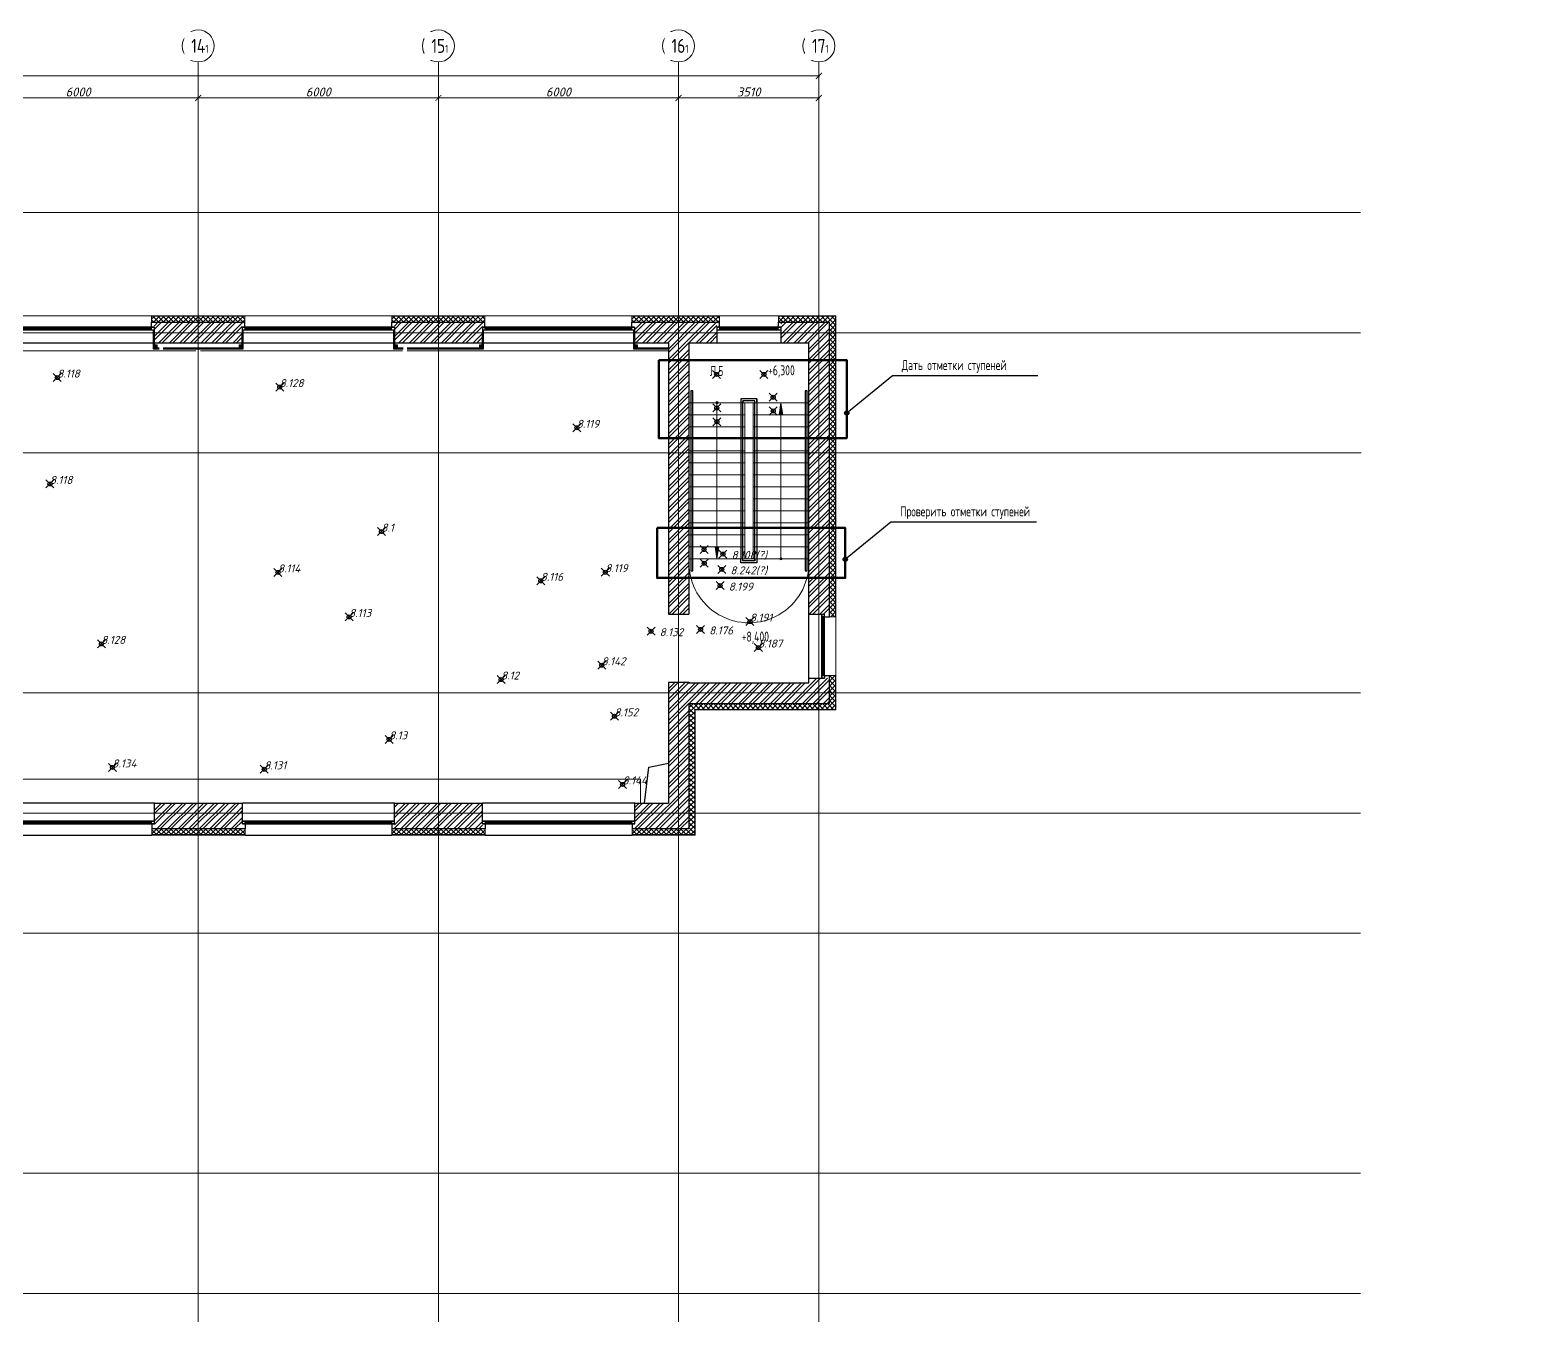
# Model space of a CAD drawing. Header units: millimetres. Extents: x -2 to 546, y 0 to 356.
# Drawn here: x 375 to 412.41, y 294.48 to 326.59 of the extents above; entities that cross this region are included whole.
import ezdxf
from ezdxf import colors
from ezdxf.entities.mleader import LeaderData, LeaderLine
from ezdxf.math import Vec2, Vec3

# ---------------------------------------------------------------- set-up
doc = ezdxf.new("R2010")
doc.units = ezdxf.units.MM
doc.header["$PDMODE"] = 35
doc.header["$PDSIZE"] = 0.1
doc.linetypes.add('ADSK_Штриховая_ш2 п1', pattern=[3, 2, -1])
doc.linetypes.add('CENTER', pattern=[2, 1.25, -0.25, 0.25, -0.25])
for name, color, linetype, lineweight in [('_0', 250, 'Continuous', 9), ('АР_Лестницы', 250, 'Continuous', 15), ('АР_Лестницы ограждение', 94, 'Continuous', 25), ('АР_Навесной фасад', 147, 'Continuous', 5), ('АР_Оси', 195, 'Continuous', 9), ('АР_Оси размеры', 164, 'Continuous', 9), ('АР_Отметки', 250, 'Continuous', 15), ('АР_Подоконники', 163, 'Continuous', 9), ('АР_Сущ Несущая стена', 216, 'Continuous', 30), ('АР_тонкая линия', 250, 'Continuous', 0), ('АР_Утеплитель', 250, 'Continuous', 9), ('АР_Штриховка кирпич', 250, 'Continuous', 9), ('Подвал', 250, 'Continuous', 30), ('ТХ_мебель_стац', 250, 'Continuous', 13)]:
    doc.layers.add(name, color=color, linetype=linetype, lineweight=lineweight)
for name, color, linetype in [('АР_новое окно', 155, 'Continuous'), ('М_шахты ОВ-АР', 10, 'Continuous'), ('Пикет', 7, 'Continuous')]:
    doc.layers.add(name, color=color, linetype=linetype)
doc.styles.add('ISOCPEUR', font='isocpeur.ttf', dxfattribs={"width": 0.7})
doc.styles.add('ГОСТ 2.304', font='isocpeur.ttf', dxfattribs={"width": 0.7})
doc.styles.add('Мой', font='isocpeui.ttf')
doc.dimstyles.new('Размер в модели', dxfattribs={"dimscale": 0.5, "dimtxt": 0.45, "dimasz": 0.3, "dimexe": 0.05, "dimexo": 0.05, "dimgap": 0.07, "dimtad": 1, "dimdec": 0, "dimlfac": 1000, "dimzin": 1, "dimdsep": 46, "dimtxsty": 'Мой', "dimblk": 'ARCHTICK', "dimcen": 0, "dimdle": 0.05, "dimclrd": 7, "dimclre": 7, "dimclrt": 7, "dimadec": 7, "dimazin": 0, "dimtfac": 1, "dimtdec": 0, "dimtmove": 0, "dimatfit": 3, "dimfxl": 1, "dimfxlon": 1, "dimtolj": 1, "dimtzin": 9, "dimlwd": 13, "dimlwe": -1, "dimarcsym": 1})
pattern_1 = [(45, (-614.17546, 355.85036), (-0.13258252, 0.13258252), []), (45, (-614.08707, 355.85036), (-0.13258252, 0.13258252), [])]

# ---------------------------------------------------------------- blocks, each defined once
blk = doc.blocks.new('*U29')
at = {"layer": 'АР_новое окно', "lineweight": 20}
for p, q in [((0, 3800), (-70, 3800)), ((0, 0), (-70, 0))]:
    blk.add_line(p, q, dxfattribs=at)
at = {"layer": 'АР_новое окно'}
for p, q in [((-70, 3800), (-70, 0)), ((-70, 0), (-70, 3800)), ((0, 3800), (0, 0)), ((0, 3730), (-70, 3730)), ((-35, 3730), (-35, 70)), ((0, 70), (-70, 70))]:
    blk.add_line(p, q, dxfattribs=at)
blk = doc.blocks.new('*U31')
at = {"layer": 'АР_новое окно', "lineweight": 20}
for p, q in [((0, 1600), (-70, 1600)), ((0, 0), (-70, 0))]:
    blk.add_line(p, q, dxfattribs=at)
at = {"layer": 'АР_новое окно'}
for p, q in [((-70, 1600), (-70, 0)), ((-70, 0), (-70, 1600)), ((0, 1530), (-70, 1530)), ((-35, 1530), (-35, 70)), ((0, 1600), (0, 0)), ((0, 70), (-70, 70))]:
    blk.add_line(p, q, dxfattribs=at)
blk = doc.blocks.new('блок новое окно')
at = {"layer": 'АР_Навесной фасад', "ltscale": 100}
for points in [[(65, -640), (65, -800)], [(3735, -640), (3735, -800)]]:
    blk.add_lwpolyline(points, dxfattribs=at)
at = {"layer": 'АР_новое окно', "ltscale": 100}
for p, q in [((3800, 0), (0, 0)), ((3735, -521), (0, -521))]:
    blk.add_line(p, q, dxfattribs=at)
blk.add_lwpolyline([(65, -800), (3735, -800)], dxfattribs=at)
at = {"layer": 'АР_Сущ Несущая стена', "ltscale": 100}
for p, q in [((0, -521), (0, 0)), ((3800, -521), (3800, 0)), ((65, -521), (0, -521)), ((65, -521), (65, -640)), ((3800, -521), (3735, -521)), ((3735, -521), (3735, -640))]:
    blk.add_line(p, q, dxfattribs=at)
at = {"layer": 'АР_новое окно', "ltscale": 100, "xscale": -1, "rotation": 90}
blk.add_blockref('*U29', (3800, -521), dxfattribs=at)
blk = doc.blocks.new('_ArchTick')
at = {"color": 0, "linetype": 'ByBlock', "const_width": 0.15}
blk.add_lwpolyline([(-0.5, -0.5), (0.5, 0.5)], dxfattribs=at)
blk = doc.blocks.new('*D271')
at = {"layer": 'АР_Оси размеры', "color": 7, "ltscale": 100, "transparency": 16777216}
for p, q in [((373.204, 325.387), (373.204, 324.862)), ((379.204, 325.387), (379.204, 324.862))]:
    blk.add_line(p, q, dxfattribs=at)
at = {"layer": 'АР_Оси размеры', "color": 7, "lineweight": 13, "ltscale": 100, "transparency": 16777216}
blk.add_line((373.179, 324.887), (379.229, 324.887), dxfattribs=at)
at = {"layer": 'АР_Оси размеры', "color": 7, "linetype": 'ByBlock', "lineweight": 13, "transparency": 16777216, "xscale": 0.15, "yscale": 0.15, "zscale": 0.15, "rotation": 180}
blk.add_blockref('_ArchTick', (373.204, 324.887), dxfattribs=at)
at = {"layer": 'АР_Оси размеры', "color": 7, "linetype": 'ByBlock', "lineweight": 13, "transparency": 16777216, "xscale": 0.15, "yscale": 0.15, "zscale": 0.15}
blk.add_blockref('_ArchTick', (379.204, 324.887), dxfattribs=at)
at = {"layer": 'АР_Оси размеры', "color": 7, "transparency": 16777216, "insert": (376.204, 325.037), "char_height": 0.225, "attachment_point": 5, "style": 'Мой'}
blk.add_mtext('\\A1;6000', dxfattribs=at)
blk = doc.blocks.new('*D272')
at = {"layer": 'АР_Оси размеры', "color": 7, "ltscale": 100, "transparency": 16777216}
for p, q in [((379.204, 325.387), (379.204, 324.862)), ((385.204, 325.364), (385.204, 324.862))]:
    blk.add_line(p, q, dxfattribs=at)
at = {"layer": 'АР_Оси размеры', "color": 7, "lineweight": 13, "ltscale": 100, "transparency": 16777216}
blk.add_line((379.179, 324.887), (385.229, 324.887), dxfattribs=at)
at = {"layer": 'АР_Оси размеры', "color": 7, "linetype": 'ByBlock', "lineweight": 13, "transparency": 16777216, "xscale": 0.15, "yscale": 0.15, "zscale": 0.15, "rotation": 180}
blk.add_blockref('_ArchTick', (379.204, 324.887), dxfattribs=at)
at = {"layer": 'АР_Оси размеры', "color": 7, "linetype": 'ByBlock', "lineweight": 13, "transparency": 16777216, "xscale": 0.15, "yscale": 0.15, "zscale": 0.15}
blk.add_blockref('_ArchTick', (385.204, 324.887), dxfattribs=at)
at = {"layer": 'АР_Оси размеры', "color": 7, "transparency": 16777216, "insert": (382.204, 325.037), "char_height": 0.225, "attachment_point": 5, "style": 'Мой'}
blk.add_mtext('\\A1;6000', dxfattribs=at)
blk = doc.blocks.new('*D273')
at = {"layer": 'АР_Оси размеры', "color": 7, "ltscale": 100, "transparency": 16777216}
for p, q in [((385.204, 325.364), (385.204, 324.862)), ((391.204, 325.363), (391.204, 324.862))]:
    blk.add_line(p, q, dxfattribs=at)
at = {"layer": 'АР_Оси размеры', "color": 7, "lineweight": 13, "ltscale": 100, "transparency": 16777216}
blk.add_line((385.179, 324.887), (391.229, 324.887), dxfattribs=at)
at = {"layer": 'АР_Оси размеры', "color": 7, "linetype": 'ByBlock', "lineweight": 13, "transparency": 16777216, "xscale": 0.15, "yscale": 0.15, "zscale": 0.15, "rotation": 180}
blk.add_blockref('_ArchTick', (385.204, 324.887), dxfattribs=at)
at = {"layer": 'АР_Оси размеры', "color": 7, "linetype": 'ByBlock', "lineweight": 13, "transparency": 16777216, "xscale": 0.15, "yscale": 0.15, "zscale": 0.15}
blk.add_blockref('_ArchTick', (391.204, 324.887), dxfattribs=at)
at = {"layer": 'АР_Оси размеры', "color": 7, "transparency": 16777216, "insert": (388.204, 325.037), "char_height": 0.225, "attachment_point": 5, "style": 'Мой'}
blk.add_mtext('\\A1;6000', dxfattribs=at)
blk = doc.blocks.new('*D274')
at = {"layer": 'АР_Оси размеры', "color": 7, "ltscale": 100, "transparency": 16777216}
for p, q in [((391.204, 325.363), (391.204, 324.862)), ((394.714, 325.387), (394.714, 324.862))]:
    blk.add_line(p, q, dxfattribs=at)
at = {"layer": 'АР_Оси размеры', "color": 7, "lineweight": 13, "ltscale": 100, "transparency": 16777216}
blk.add_line((391.179, 324.887), (394.739, 324.887), dxfattribs=at)
at = {"layer": 'АР_Оси размеры', "color": 7, "linetype": 'ByBlock', "lineweight": 13, "transparency": 16777216, "xscale": 0.15, "yscale": 0.15, "zscale": 0.15, "rotation": 180}
blk.add_blockref('_ArchTick', (391.204, 324.887), dxfattribs=at)
at = {"layer": 'АР_Оси размеры', "color": 7, "linetype": 'ByBlock', "lineweight": 13, "transparency": 16777216, "xscale": 0.15, "yscale": 0.15, "zscale": 0.15}
blk.add_blockref('_ArchTick', (394.714, 324.887), dxfattribs=at)
at = {"layer": 'АР_Оси размеры', "color": 7, "transparency": 16777216, "insert": (392.959, 325.037), "char_height": 0.225, "attachment_point": 5, "style": 'Мой'}
blk.add_mtext('\\A1;3510', dxfattribs=at)
blk = doc.blocks.new('*D276')
at = {"layer": 'АР_Оси размеры', "color": 7, "ltscale": 100, "transparency": 16777216}
for p, q in [((331.204, 325.462), (331.204, 325.462)), ((394.714, 325.462), (394.714, 325.462))]:
    blk.add_line(p, q, dxfattribs=at)
at = {"layer": 'АР_Оси размеры', "color": 7, "lineweight": 13, "ltscale": 100, "transparency": 16777216}
blk.add_line((331.179, 325.437), (394.739, 325.437), dxfattribs=at)
at = {"layer": 'АР_Оси размеры', "color": 7, "linetype": 'ByBlock', "lineweight": 13, "transparency": 16777216, "xscale": 0.15, "yscale": 0.15, "zscale": 0.15, "rotation": 180}
blk.add_blockref('_ArchTick', (331.204, 325.437), dxfattribs=at)
at = {"layer": 'АР_Оси размеры', "color": 7, "linetype": 'ByBlock', "lineweight": 13, "transparency": 16777216, "xscale": 0.15, "yscale": 0.15, "zscale": 0.15}
blk.add_blockref('_ArchTick', (394.714, 325.437), dxfattribs=at)
at = {"layer": 'АР_Оси размеры', "color": 7, "transparency": 16777216, "insert": (362.959, 325.587), "char_height": 0.225, "attachment_point": 5, "style": 'Мой'}
blk.add_mtext('\\A1;63510', dxfattribs=at)
blk = doc.blocks.new('_DotSmall')
at = {"color": 0, "linetype": 'ByBlock', "const_width": 0.5}
blk.add_lwpolyline([(-0.0625, 0, 1), (0.0625, 0, 1)], format="xyb", close=True, dxfattribs=at)
blk = doc.blocks.new('A$Ce02d65bd')
at = {"ltscale": 100}
for points in [[(0, 0), (0, 75), (75, 75), (75, 0), (0, 0)], [(0, 0), (75, 75)], [(0, 75), (75, 0)]]:
    blk.add_lwpolyline(points, dxfattribs=at)
blk = doc.blocks.new('*U8')
h = blk.add_hatch(color=256)
h.dxf.hatch_style = 1
edge = h.paths.add_edge_path()
edge.add_arc((0, 0), 27.6, 359.64, 719.64)
h = blk.add_hatch(color=256)
h.dxf.hatch_style = 1
h.paths.add_polyline_path([(3600, -44), (3600, 44), (3900, 0)])
blk.add_line((3900, 0), (0, 0))
blk.add_lwpolyline([(3600, 44), (3600, -44), (3900, 0), (3600, 44)])
blk.add_circle((0, 0), 27.6)
blk = doc.blocks.new('прпр')
at = {"layer": 'АР_Утеплитель', "ltscale": 100}
h = blk.add_hatch(dxfattribs=at)
h.set_pattern_fill('ANSI37', color=256, scale=0.7)
h.set_pattern_definition([(45, (-598.00078, 355.176325), (-0.061871843, 0.061871843), []), (135, (-598.00078, 355.176325), (-0.061871843, -0.061871843), [])])
h.paths.add_polyline_path([(380.3692, 319.2842), (378.0392, 319.2842), (378.0392, 319.4342), (380.3692, 319.4342)])
h = blk.add_hatch(dxfattribs=at)
h.set_pattern_fill('ANSI37', color=256, scale=0.7)
h.set_pattern_definition([(45, (-592.00078, 355.176325), (-0.061871843, 0.061871843), []), (135, (-592.00078, 355.176325), (-0.061871843, -0.061871843), [])])
h.paths.add_polyline_path([(386.3692, 319.2842), (384.0392, 319.2842), (384.0392, 319.4342), (386.3692, 319.4342)])
h = blk.add_hatch(dxfattribs=at)
h.set_pattern_fill('ANSI37', color=256, scale=0.7)
h.set_pattern_definition([(45, (-586.00078, 355.176325), (-0.061871843, 0.061871843), []), (135, (-586.00078, 355.176325), (-0.061871843, -0.061871843), [])])
h.paths.add_polyline_path([(392.2292, 319.2842), (390.0392, 319.2842), (390.0392, 319.4342), (392.2292, 319.4342)])
h = blk.add_hatch(dxfattribs=at)
h.set_pattern_fill('ANSI37', color=256, scale=0.7, angle=90)
h.set_pattern_definition([(135, (346.302045, -664.11079), (-0.061871843, -0.061871843), []), (225, (346.302045, -664.11079), (0.061871843, -0.061871843), [])])
h.paths.add_polyline_path([(394.9742, 319.2842), (394.9742, 311.9292), (395.1242, 311.9292), (395.1242, 319.4342), (393.6992, 319.4342), (393.6992, 319.2842)])
h = blk.add_hatch(dxfattribs=at)
h.set_pattern_fill('ANSI37', color=256, scale=0.7)
h.set_pattern_definition([(45, (-585.99578, 355.306325), (-0.061871843, 0.061871843), []), (135, (-585.99578, 355.306325), (-0.061871843, -0.061871843), [])])
h.paths.add_polyline_path([(391.4642, 306.6342), (390.0442, 306.6342), (390.0442, 306.4842), (391.6142, 306.4842), (391.6142, 309.6142), (395.1242, 309.6142), (395.1242, 310.4592), (394.9742, 310.4592), (394.9742, 309.7642), (391.4642, 309.7642)])
h = blk.add_hatch(dxfattribs=at)
h.set_pattern_fill('ANSI37', color=256, scale=0.7)
h.set_pattern_definition([(45, (-597.99578, 355.306325), (-0.061871843, 0.061871843), []), (135, (-597.99578, 355.306325), (-0.061871843, -0.061871843), [])])
h.paths.add_polyline_path([(380.3742, 306.6342), (378.0442, 306.6342), (378.0442, 306.4842), (380.3742, 306.4842)])
h = blk.add_hatch(dxfattribs=at)
h.set_pattern_fill('ANSI37', color=256, scale=0.7)
h.set_pattern_definition([(45, (-591.99578, 355.306325), (-0.061871843, 0.061871843), []), (135, (-591.99578, 355.306325), (-0.061871843, -0.061871843), [])])
h.paths.add_polyline_path([(386.3742, 306.6342), (384.0442, 306.6342), (384.0442, 306.4842), (386.3742, 306.4842)])
at = {"layer": 'АР_Штриховка кирпич', "ltscale": 100}
h = blk.add_hatch(dxfattribs=at)
h.set_pattern_fill('ANSI32', color=256, scale=0.5)
h.set_pattern_definition([(45, (-620.17546, 355.85036), (-0.13258252, 0.13258252), []), (45, (-620.08707, 355.85036), (-0.13258252, 0.13258252), [])])
h.paths.add_polyline_path([(380.3042, 319.2842), (378.1042, 319.2842), (378.1042, 318.7742), (380.3042, 318.7742)])
h = blk.add_hatch(dxfattribs=at)
h.set_pattern_fill('ANSI32', color=256, scale=0.5)
h.set_pattern_definition(pattern_1)
h.paths.add_polyline_path([(386.3042, 319.2842), (384.1042, 319.2842), (384.1042, 318.7742), (386.3042, 318.7742)])
h = blk.add_hatch(dxfattribs=at)
h.set_pattern_fill('ANSI32', color=256, scale=0.5)
h.set_pattern_definition(pattern_1)
h.paths.add_polyline_path([(392.1642, 319.2842), (390.1042, 319.2842), (390.1042, 318.7742), (390.9542, 318.7742), (390.9542, 311.9942), (391.4642, 311.9942), (391.4642, 318.7737), (392.1642, 318.7742)])
h = blk.add_hatch(dxfattribs=at)
h.set_pattern_fill('ANSI32', color=256, scale=0.5)
h.set_pattern_definition([(45, (-610.66546, 355.85036), (-0.13258252, 0.13258252), []), (45, (-610.57707, 355.85036), (-0.13258252, 0.13258252), [])])
h.paths.add_polyline_path([(394.9742, 319.2842), (393.7642, 319.2842), (393.7642, 318.7742), (394.4642, 318.7742), (394.4642, 311.9942), (394.9742, 311.9942), (394.9742, 318.7737)])
h = blk.add_hatch(dxfattribs=at)
h.set_pattern_fill('ANSI32', color=256, scale=0.5)
h.set_pattern_definition(pattern_1)
h.paths.add_polyline_path([(391.4642, 309.7642), (394.9742, 309.7642), (394.9742, 310.3942), (394.4642, 310.3942), (394.4642, 310.2742), (391.4642, 310.2742), (391.4642, 310.2942), (390.9542, 310.2942), (390.9542, 307.2742), (390.1092, 307.2742), (390.1092, 306.6342), (391.4642, 306.6342)])
h = blk.add_hatch(dxfattribs=at)
h.set_pattern_fill('ANSI32', color=256, scale=0.5)
h.set_pattern_definition(pattern_1)
h.paths.add_polyline_path([(380.3092, 307.2742), (378.1092, 307.2742), (378.1092, 306.6342), (380.3092, 306.6342)])
h = blk.add_hatch(dxfattribs=at)
h.set_pattern_fill('ANSI32', color=256, scale=0.5)
h.set_pattern_definition(pattern_1)
h.paths.add_polyline_path([(386.3092, 307.2742), (384.1092, 307.2742), (384.1092, 306.6342), (386.3092, 306.6342)])
for points in [[(378.0792, 319.0953), (378.0792, 318.6234), (378.2241, 318.6234)], [(378.0917, 319.0953), (378.0917, 318.6359), (378.2241, 318.6359)], [(378.1042, 319.1653), (378.1042, 318.6484), (378.2241, 318.6484)], [(378.3241, 318.6234), (380.3292, 318.6234), (380.3292, 319.0953)], [(378.3241, 318.6359), (380.3167, 318.6359), (380.3167, 319.0953)], [(384.0792, 319.0953), (384.0792, 318.6234), (384.3248, 318.6234)], [(384.0917, 319.0953), (384.0917, 318.6359), (384.3248, 318.6359)], [(384.1042, 319.1653), (384.1042, 318.6484), (384.3248, 318.6484)], [(384.4248, 318.6234), (386.3292, 318.6234), (386.3292, 319.0953)], [(384.4248, 318.6359), (386.3167, 318.6359), (386.3167, 319.0953)], [(390.0792, 319.0953), (390.0792, 318.6234), (390.9542, 318.6234)], [(390.0917, 319.0953), (390.0917, 318.6359), (390.9542, 318.6359)], [(390.1042, 319.1653), (390.1042, 318.6484), (390.9542, 318.6484)], [(378.3241, 318.6484), (380.3042, 318.6484), (380.3042, 319.0263)], [(384.4248, 318.6484), (386.3042, 318.6484), (386.3042, 319.0263)]]:
    blk.add_lwpolyline(points)
at = {"layer": 'АР_Лестницы', "color": 18, "ltscale": 100, "true_color": 0x000000}
for p, q in [((391.4642, 317.2749), (394.4612, 317.2749)), ((391.4642, 316.9749), (392.8642, 316.9749)), ((393.0642, 316.9749), (394.4642, 316.9749)), ((391.4642, 316.6749), (392.8642, 316.6749)), ((393.0642, 316.6749), (394.4642, 316.6749)), ((391.4642, 316.3749), (392.8642, 316.3749)), ((393.0642, 316.3749), (394.4642, 316.3749)), ((391.4642, 316.0749), (392.8642, 316.0749)), ((391.4642, 315.7749), (392.8642, 315.7749)), ((393.0642, 316.0749), (394.4642, 316.0749)), ((393.0642, 315.7749), (394.4642, 315.7749)), ((391.4642, 315.4749), (392.8642, 315.4749)), ((393.0642, 315.4749), (394.4642, 315.4749)), ((391.4642, 315.1749), (392.8642, 315.1749)), ((393.0642, 315.1749), (394.4642, 315.1749)), ((391.4642, 314.8749), (392.8642, 314.8749)), ((393.0642, 314.8749), (394.4642, 314.8749)), ((391.4642, 314.5749), (392.8642, 314.5749)), ((391.4642, 314.2749), (392.8642, 314.2749)), ((393.0642, 314.5749), (394.4642, 314.5749)), ((393.0642, 314.2749), (394.4642, 314.2749)), ((391.4642, 313.9749), (392.8642, 313.9749)), ((393.0642, 313.9749), (394.4642, 313.9749)), ((391.4642, 313.6749), (392.8642, 313.6749)), ((393.0642, 313.6749), (394.4642, 313.6749))]:
    blk.add_line(p, q, dxfattribs=at)
at = {"layer": 'АР_Лестницы', "ltscale": 100}
for points in [[(391.4642, 317.2749), (392.8642, 317.2749), (392.8642, 313.3749), (391.4642, 313.3749)], [(393.0662, 317.2749), (394.4612, 317.2749), (394.4612, 313.3749), (393.0662, 313.3749)]]:
    blk.add_lwpolyline(points, close=True, dxfattribs=at)
at = {"layer": 'АР_Лестницы ограждение', "color": 18, "ltscale": 100, "true_color": 0x000000}
for points in [[(391.5141, 313.0757), (391.5641, 313.0757), (391.5641, 317.5749), (391.5141, 317.5749)], [(394.3655, 313.0757), (394.4155, 313.0757), (394.4155, 317.5749), (394.3655, 317.5749)]]:
    blk.add_lwpolyline(points, close=True, dxfattribs=at)
for points in [[(392.7624, 317.3752), (392.7624, 313.3793)], [(393.1642, 317.2749), (393.1642, 317.3752), (392.7624, 317.3752), (392.7624, 317.2704)], [(392.8124, 313.3793), (392.8124, 317.3252)], [(393.1142, 317.2749), (393.1142, 317.3252), (392.8124, 317.3252), (392.8124, 317.2704)], [(393.1142, 313.3246), (393.1142, 317.3252)], [(393.1642, 317.3752), (393.1642, 313.2746)], [(393.1642, 313.3749), (393.1642, 313.2746), (392.7624, 313.275), (392.7624, 313.3797)], [(393.1142, 313.3749), (393.1142, 313.3246), (392.8124, 313.3246), (392.8124, 313.3793)]]:
    blk.add_lwpolyline(points, dxfattribs=at)
at = {"layer": 'АР_Навесной фасад', "ltscale": 100}
for p, q in [((378.0392, 319.4442), (380.3692, 319.4442)), ((378.0392, 319.4342), (380.3692, 319.4342)), ((384.0392, 319.4442), (386.3692, 319.4442)), ((384.0392, 319.4342), (386.3692, 319.4342)), ((390.0392, 319.4442), (395.1342, 319.4442)), ((390.0392, 319.4342), (392.2292, 319.4342)), ((393.6992, 319.4342), (395.1242, 319.4342)), ((395.1242, 311.9292), (395.1242, 319.4342)), ((395.1342, 311.9292), (395.1342, 319.4442)), ((395.1242, 309.6142), (395.1242, 310.4592)), ((395.1342, 309.6042), (395.1342, 310.4592)), ((391.6142, 309.6142), (395.1242, 309.6142)), ((391.6142, 309.6142), (391.6142, 306.4842)), ((391.6242, 309.6042), (395.1342, 309.6042)), ((391.6242, 309.6042), (391.6242, 306.4742)), ((378.0442, 306.4842), (380.3742, 306.4842)), ((378.0442, 306.4742), (380.3742, 306.4742)), ((384.0442, 306.4842), (386.3742, 306.4842)), ((384.0442, 306.4742), (386.3742, 306.4742)), ((390.0442, 306.4842), (391.6142, 306.4842)), ((390.0442, 306.4742), (391.6242, 306.4742))]:
    blk.add_line(p, q, dxfattribs=at)
at = {"layer": 'АР_Навесной фасад', "color": 18, "ltscale": 100, "true_color": 0x000000}
for points in [[(374.3692, 319.4442), (378.0392, 319.4442)], [(378.0392, 319.2842), (378.0392, 319.4442)], [(380.3692, 319.2842), (380.3692, 319.4442)], [(380.3692, 319.4442), (384.0392, 319.4442)], [(384.0392, 319.2842), (384.0392, 319.4442)], [(386.3692, 319.2842), (386.3692, 319.4442)], [(386.3692, 319.4442), (390.0392, 319.4442)], [(390.0392, 319.2842), (390.0392, 319.4442)], [(392.2292, 319.2842), (392.2292, 319.4442)], [(393.6992, 319.2842), (393.6992, 319.4442)], [(394.9742, 311.9292), (395.1342, 311.9292)], [(395.1342, 310.4592), (395.1342, 311.9292)], [(394.9742, 310.4592), (395.1342, 310.4592)]]:
    blk.add_lwpolyline(points, dxfattribs=at)
at = {"layer": 'АР_новое окно'}
for p, q in [((374.3042, 318.7742), (378.1042, 318.7742)), ((380.3042, 318.7742), (384.1042, 318.7742)), ((386.3042, 318.7742), (390.1042, 318.7742)), ((392.1642, 318.7742), (393.7642, 318.7742)), ((394.4642, 310.3942), (394.4642, 311.9942))]:
    blk.add_line(p, q, dxfattribs=at)
at = {"layer": 'АР_Оси', "linetype": 'CENTER', "ltscale": 1000}
for p, q in [((379.2042, 325.7866), (379.2042, 270.0543)), ((385.2042, 325.7866), (385.2042, 270.0543)), ((391.2042, 325.7866), (391.2042, 270.0543)), ((394.7142, 325.7866), (394.7142, 270.0543)), ((325.0705, 322.0242), (408.2489, 322.0242)), ((325.0705, 319.0242), (408.2489, 319.0242)), ((325.0705, 316.0242), (408.2489, 316.0242)), ((325.0807, 316.0245), (408.2591, 316.0245)), ((325.0705, 310.0242), (408.2489, 310.0242)), ((325.0705, 307.0242), (408.2489, 307.0242)), ((325.0705, 304.0242), (408.2489, 304.0242)), ((325.0705, 298.0242), (408.2489, 298.0242)), ((325.0705, 295.0242), (408.2489, 295.0242))]:
    blk.add_line(p, q, dxfattribs=at)
at = {"layer": 'АР_Оси', "ltscale": 0.5}
for centre in [(379.2042, 326.1866), (385.2042, 326.1866), (391.2042, 326.1866), (394.7142, 326.1866)]:
    blk.add_circle(centre, 0.4, dxfattribs=at)
at = {"layer": 'АР_Подоконники', "ltscale": 100}
for p, q in [((367.4042, 318.5742), (379.1441, 318.5742)), ((379.2641, 318.5742), (384.3048, 318.5742)), ((384.4248, 318.5742), (390.9542, 318.5742))]:
    blk.add_line(p, q, dxfattribs=at)
at = {"layer": 'АР_Сущ Несущая стена', "color": 7, "lineweight": 15, "ltscale": 100}
for p, q in [((374.3692, 319.1653), (378.1042, 319.1653)), ((380.3692, 319.1653), (384.1042, 319.1653)), ((386.3692, 319.1653), (390.0392, 319.1653)), ((394.8553, 310.3942), (394.8553, 311.9292))]:
    blk.add_line(p, q, dxfattribs=at)
at = {"layer": 'АР_Сущ Несущая стена', "color": 7, "ltscale": 100}
for p, q in [((378.0392, 319.2842), (380.3692, 319.2842)), ((378.0392, 319.1653), (378.0392, 319.2842)), ((378.0392, 319.1653), (378.1042, 319.1653)), ((378.1042, 319.1653), (378.1042, 318.7742)), ((380.3042, 319.1653), (380.3042, 318.7742)), ((380.3042, 319.1653), (380.3692, 319.1653)), ((380.3692, 319.1653), (380.3692, 319.2842)), ((384.0392, 319.2842), (386.3692, 319.2842)), ((384.0392, 319.1653), (384.0392, 319.2842)), ((384.0392, 319.1653), (384.1042, 319.1653)), ((384.1042, 319.1653), (384.1042, 318.7742)), ((386.3042, 319.1653), (386.3042, 318.7742)), ((386.3042, 319.1653), (386.3692, 319.1653)), ((386.3692, 319.1653), (386.3692, 319.2842)), ((390.0392, 319.1653), (390.0392, 319.2842)), ((390.0392, 319.2842), (392.2292, 319.2842)), ((390.0392, 319.1653), (390.1042, 319.1653)), ((390.1042, 319.1653), (390.1042, 318.7742)), ((392.1642, 319.1653), (392.1642, 318.7742)), ((392.2292, 319.1653), (392.1642, 319.1653)), ((392.2292, 319.1653), (392.2292, 319.2842)), ((393.6992, 319.2842), (394.9742, 319.2842)), ((393.6992, 319.1653), (393.6992, 319.2842)), ((393.7642, 319.1653), (393.6992, 319.1653)), ((393.7642, 319.1653), (393.7642, 318.7742)), ((394.9742, 311.9292), (394.9742, 319.2842)), ((378.1042, 318.7742), (380.3042, 318.7742)), ((384.1042, 318.7742), (386.3042, 318.7742)), ((390.1042, 318.7742), (390.9542, 318.7742)), ((390.9542, 318.7742), (390.9542, 311.9942)), ((391.4642, 318.7742), (391.4642, 311.9942)), ((391.4642, 318.7742), (392.1642, 318.7742)), ((393.7642, 318.7742), (394.4642, 318.7742)), ((394.4642, 311.9942), (394.4642, 318.7742)), ((390.9542, 311.9942), (391.4642, 311.9942)), ((394.4642, 311.9942), (394.8553, 311.9942)), ((394.8553, 311.9292), (394.9742, 311.9292)), ((390.9542, 310.2942), (390.9542, 307.2742)), ((390.9542, 310.2942), (391.4642, 310.2942)), ((391.4642, 310.2942), (391.4642, 310.2742)), ((391.4642, 310.2742), (394.4642, 310.2742)), ((394.4642, 310.2742), (394.4642, 310.3942)), ((394.4642, 310.3942), (394.8553, 310.3942)), ((394.8553, 310.4592), (394.9742, 310.4592)), ((394.9742, 309.7642), (394.9742, 310.4592)), ((391.4642, 309.7642), (394.9742, 309.7642)), ((391.4642, 309.7642), (391.4642, 306.6342)), ((378.1092, 307.2742), (380.3092, 307.2742)), ((384.1092, 307.2742), (386.3092, 307.2742)), ((390.1092, 307.2742), (390.9542, 307.2742)), ((378.0442, 306.6342), (380.3742, 306.6342)), ((384.0442, 306.6342), (386.3742, 306.6342)), ((390.0442, 306.6342), (391.4642, 306.6342))]:
    blk.add_line(p, q, dxfattribs=at)
for points in [[(394.8553, 311.9292), (394.8553, 311.9942)], [(394.8553, 310.4592), (394.8553, 310.3942)]]:
    blk.add_lwpolyline(points, dxfattribs=at)
at = {"layer": 'АР_тонкая линия', "linetype": 'ADSK_Штриховая_ш2 п1', "ltscale": 50}
blk.add_arc((392.9633, 313.2748), 1.4985, 179.99963, 0, dxfattribs=at)
at = {"layer": 'М_шахты ОВ-АР', "linetype": 'ByBlock'}
blk.add_lwpolyline([(390.3547, 307.2742), (390.4605, 308.1689), (390.9542, 308.2727)], dxfattribs=at)
at = {"layer": 'Подвал', "lineweight": 13, "ltscale": 500}
blk.add_line((392.8642, 313.3749), (393.0612, 313.3749), dxfattribs=at)
at = {"layer": 'ТХ_мебель_стац'}
blk.add_lwpolyline([(361.5392, 307.8742), (390.2547, 307.8742), (390.2547, 307.2742), (361.5392, 307.2742)], close=True, dxfattribs=at)
at = {"xscale": 0.001, "yscale": 0.001, "zscale": 0.001}
for p in [(374.3092, 307.2742), (380.3092, 307.2742), (386.3092, 307.2742)]:
    blk.add_blockref('блок новое окно', p, dxfattribs=at)
at = {"layer": '_0', "color": 1, "lineweight": -3, "ltscale": 500, "xscale": 0.001, "yscale": 0.001, "zscale": 0.001}
for p in [(378.1042, 318.6484), (380.2292, 318.6484), (384.1042, 318.6484), (386.2292, 318.6484), (390.1042, 318.6484)]:
    blk.add_blockref('A$Ce02d65bd', p, dxfattribs=at)
at = {"layer": 'АР_Лестницы', "ltscale": 75, "xscale": 0.001, "yscale": 0.001, "zscale": 0.001}
for p, rotation in [((392.1642, 317.2749), 269.9999999999998), ((393.7642, 313.3749), 89.99999999999994)]:
    blk.add_blockref('*U8', p, dxfattribs=dict(at, rotation=rotation))
at = {"layer": 'АР_новое окно', "xscale": -0.001, "yscale": 0.001, "zscale": 0.001}
for name, p, rotation in [('*U29', (378.1042, 319.0953), 89.99999999999993), ('*U29', (384.1042, 319.0953), 89.99999999999993), ('*U29', (390.1042, 319.0953), 89.99999999999993), ('*U31', (393.7642, 319.0953), 89.99999999999993), ('*U31', (394.8553, 311.9942), 180)]:
    blk.add_blockref(name, p, dxfattribs=dict(at, rotation=rotation))
at = {"layer": 'АР_Оси размеры', "ltscale": 100}
for base, p1, p2, picture, middle in [((379.2042, 324.887), (373.2042, 325.4227), (379.2042, 325.4597), '*D271', (376.2042, 325.0371)), ((385.2042, 324.887), (379.2042, 325.4597), (385.2042, 325.389), '*D272', (382.2042, 325.0371)), ((391.2042, 324.887), (385.2042, 325.389), (391.2042, 325.3882), '*D273', (388.2042, 325.0371)), ((394.7142, 324.887), (391.2042, 325.3882), (394.7142, 325.4252), '*D274', (392.9592, 325.0371))]:
    dim = blk.add_linear_dim(base=base, p1=p1, p2=p2, dimstyle='Размер в модели', dxfattribs=at)
    dim.commit()
    dim.dimension.update_dxf_attribs({"geometry": picture, "text_midpoint": middle})
at = {"layer": 'АР_Отметки'}
ml = blk.add_multileader_mtext('Standard', dxfattribs=at)
ml.set_content('Л.4', color=256, style='ISOCPEUR')
ml.set_leader_properties(color=256, linetype='Continuous', lineweight=-1)
ml.set_arrow_properties(name='DOTSMALL')
ml.build(insert=Vec2(0, 0))
ml.multileader.update_dxf_attribs({"has_text_frame": 1, "text_left_attachment_type": 4, "text_right_attachment_type": 4, "dogleg_length": 100, "arrow_head_size": 0.18})
ctx = ml.context
ctx.base_point, ctx.char_height, ctx.arrow_head_size, ctx.landing_gap_size, ctx.plane_origin = Vec3(147622.5144, 168748.553), 0.25, 0.18, 0.05, Vec3(526.7959, 309.402)
ctx.left_attachment, ctx.right_attachment = 4, 4
notes = []
notes.append((ctx, [(0, (0, 0, 0), (0, 0), (1, 0), 1, [])]))
ctx.mtext.insert, ctx.mtext.width, ctx.mtext.line_spacing_style, ctx.mtext.flow_direction = Vec3(499.4622, 321.3584), 0.852697, 2, 5
ml = blk.add_multileader_mtext('Standard', dxfattribs=at)
ml.set_content('+11,550', color=256, style='ISOCPEUR')
ml.set_leader_properties(color=256, linetype='Continuous', lineweight=-1)
ml.set_arrow_properties(name='DOTSMALL')
ml.build(insert=Vec2(0, 0))
ml.multileader.update_dxf_attribs({"has_text_frame": 1, "text_left_attachment_type": 4, "text_right_attachment_type": 4, "dogleg_length": 100, "arrow_head_size": 0.18})
ctx = ml.context
ctx.base_point, ctx.char_height, ctx.arrow_head_size, ctx.landing_gap_size, ctx.plane_origin = Vec3(147621.9099, 168747.9026), 0.25, 0.18, 0.05, Vec3(496.6465, 319.7835)
ctx.left_attachment, ctx.right_attachment = 4, 4
notes.append((ctx, [(0, (0, 0, 0), (0, 0), (1, 0), 1, [])]))
ctx.mtext.insert, ctx.mtext.width, ctx.mtext.line_spacing_style, ctx.mtext.flow_direction = Vec3(498.8577, 320.708), 0.852697, 2, 5
ml = blk.add_multileader_mtext('Standard', dxfattribs=at)
ml.set_content('+11,550', color=256, style='ISOCPEUR')
ml.set_leader_properties(color=256, linetype='Continuous', lineweight=-1)
ml.set_arrow_properties(name='DOTSMALL')
ml.build(insert=Vec2(0, 0))
ml.multileader.update_dxf_attribs({"has_text_frame": 1, "text_left_attachment_type": 4, "text_right_attachment_type": 4, "dogleg_length": 100, "arrow_head_size": 0.18})
ctx = ml.context
ctx.base_point, ctx.char_height, ctx.arrow_head_size, ctx.landing_gap_size, ctx.plane_origin = Vec3(147621.9099, 168747.9026), 0.25, 0.18, 0.05, Vec3(496.6465, 319.7835)
ctx.left_attachment, ctx.right_attachment = 4, 4
notes.append((ctx, [(0, (0, 0, 0), (0, 0), (1, 0), 1, [])]))
ctx.mtext.insert, ctx.mtext.width, ctx.mtext.line_spacing_style, ctx.mtext.flow_direction = Vec3(498.8577, 320.708), 0.852697, 2, 5
ml = blk.add_multileader_mtext('Standard', dxfattribs=at)
ml.set_content('+13,200', color=256, style='ISOCPEUR')
ml.set_leader_properties(color=256, linetype='Continuous', lineweight=-1)
ml.set_arrow_properties(name='DOTSMALL')
ml.build(insert=Vec2(0, 0))
ml.multileader.update_dxf_attribs({"has_text_frame": 1, "text_left_attachment_type": 4, "text_right_attachment_type": 4, "dogleg_length": 100, "arrow_head_size": 0.18})
ctx = ml.context
ctx.base_point, ctx.char_height, ctx.arrow_head_size, ctx.landing_gap_size, ctx.plane_origin = Vec3(147627.0658, 168747.8362), 0.25, 0.18, 0.05, Vec3(501.6465, 320.5285)
ctx.left_attachment, ctx.right_attachment = 4, 4
notes.append((ctx, [(0, (0, 0, 0), (0, 0), (1, 0), 1, [])]))
ctx.mtext.insert, ctx.mtext.width, ctx.mtext.line_spacing_style, ctx.mtext.flow_direction = Vec3(504.0135, 320.6416), 0.852697, 2, 5
ml = blk.add_multileader_mtext('Standard', dxfattribs=at)
ml.set_content('+13,340', color=256, style='ISOCPEUR')
ml.set_leader_properties(color=256, linetype='Continuous', lineweight=-1)
ml.set_arrow_properties(name='DOTSMALL')
ml.build(insert=Vec2(0, 0))
ml.multileader.update_dxf_attribs({"has_text_frame": 1, "text_left_attachment_type": 4, "text_right_attachment_type": 4, "dogleg_length": 100, "arrow_head_size": 0.18})
ctx = ml.context
ctx.base_point, ctx.char_height, ctx.arrow_head_size, ctx.landing_gap_size, ctx.plane_origin = Vec3(147626.95, 168746.2444), 0.25, 0.18, 0.05, Vec3(502.3289, 319.0113)
ctx.left_attachment, ctx.right_attachment = 4, 4
notes.append((ctx, [(0, (0, 0, 0), (0, 0), (1, 0), 1, [])]))
ctx.mtext.insert, ctx.mtext.width, ctx.mtext.line_spacing_style, ctx.mtext.flow_direction = Vec3(503.8977, 319.0498), 0.852697, 2, 5
ml = blk.add_multileader_mtext('Standard', dxfattribs=at)
ml.set_content('+6,300', color=256, style='ISOCPEUR')
ml.set_leader_properties(color=256, linetype='Continuous', lineweight=-1)
ml.set_arrow_properties(name='DOTSMALL')
ml.build(insert=Vec2(0, 0))
ml.multileader.update_dxf_attribs({"has_text_frame": 1, "text_left_attachment_type": 4, "text_right_attachment_type": 4, "dogleg_length": 100, "arrow_head_size": 0.18})
ctx = ml.context
ctx.base_point, ctx.char_height, ctx.arrow_head_size, ctx.landing_gap_size, ctx.plane_origin = Vec3(147516.4938, 168745.4046), 0.25, 0.18, 0.05, Vec3(401.7354, 315.6357)
ctx.left_attachment, ctx.right_attachment = 4, 4
notes.append((ctx, [(0, (0, 0, 0), (0, 0), (1, 0), 1, [])]))
ctx.mtext.insert, ctx.mtext.width, ctx.mtext.line_spacing_style, ctx.mtext.flow_direction = Vec3(393.4415, 318.21), 0.852697, 2, 5
ml = blk.add_multileader_mtext('Standard', dxfattribs=at)
ml.set_content('Л.5', color=256, style='ISOCPEUR')
ml.set_leader_properties(color=256, linetype='Continuous', lineweight=-1)
ml.set_arrow_properties(name='DOTSMALL')
ml.build(insert=Vec2(0, 0))
ml.multileader.update_dxf_attribs({"has_text_frame": 1, "text_left_attachment_type": 4, "text_right_attachment_type": 4, "dogleg_length": 100, "arrow_head_size": 0.18})
ctx = ml.context
ctx.base_point, ctx.char_height, ctx.arrow_head_size, ctx.landing_gap_size, ctx.plane_origin = Vec3(147515.0398, 168745.3867), 0.25, 0.18, 0.05, Vec3(417.7204, 304.1381)
ctx.left_attachment, ctx.right_attachment = 4, 4
notes.append((ctx, [(0, (0, 0, 0), (0, 0), (1, 0), 1, [])]))
ctx.mtext.insert, ctx.mtext.width, ctx.mtext.line_spacing_style, ctx.mtext.flow_direction = Vec3(391.9876, 318.1921), 0.852697, 2, 5
ml = blk.add_multileader_mtext('Standard', dxfattribs=at)
ml.set_content('+8,400', color=256, style='ISOCPEUR')
ml.set_leader_properties(color=256, linetype='Continuous', lineweight=-1)
ml.set_arrow_properties(name='DOTSMALL')
ml.build(insert=Vec2(0, 0))
ml.multileader.update_dxf_attribs({"has_text_frame": 1, "text_left_attachment_type": 4, "text_right_attachment_type": 4, "dogleg_length": 100, "arrow_head_size": 0.18})
ctx = ml.context
ctx.base_point, ctx.char_height, ctx.arrow_head_size, ctx.landing_gap_size, ctx.plane_origin = Vec3(147515.836, 168738.7517), 0.25, 0.18, 0.05, Vec3(396.7019, 318.1025)
ctx.left_attachment, ctx.right_attachment = 4, 4
notes.append((ctx, [(0, (0, 0, 0), (0, 0), (1, 0), 1, [])]))
ctx.mtext.insert, ctx.mtext.width, ctx.mtext.line_spacing_style, ctx.mtext.flow_direction = Vec3(392.7837, 311.5571), 0.852697, 2, 5
for ctx, leaders in notes:
    for number, flags, end, landing, length, lines in leaders:
        leader = LeaderData()
        leader.index, (leader.has_last_leader_line, leader.has_dogleg_vector, leader.attachment_direction) = number, flags
        leader.last_leader_point, leader.dogleg_vector, leader.dogleg_length = Vec3(end), Vec3(landing), length
        for number, points, colour, breaks in lines:
            line = LeaderLine()
            line.index, line.vertices, line.color, line.breaks = number, Vec3.list(points), colors.encode_raw_color(colour), breaks
            leader.lines.append(line)
        ctx.leaders.append(leader)
at = {"layer": 'АР_Оси', "ltscale": 0.5, "insert": (379.0301, 326.3644), "char_height": 0.35, "width": 0.123867, "attachment_point": 1, "line_spacing_factor": 1.149209, "style": 'ГОСТ 2.304', "bg_fill": 2}
blk.add_mtext('{\\W0.8;14\\H0.57143x;1}', dxfattribs=at)
at = {"layer": 'АР_Оси', "char_height": 0.35, "width": 0.123867, "attachment_point": 1, "line_spacing_factor": 1.149209, "style": 'ГОСТ 2.304', "bg_fill": 2}
for s, insert in [('{\\W0.8;15\\H0.57143x;1}', (385.0301, 326.3644)), ('{\\W0.8;16\\H0.57143x;1}', (391.0301, 326.3644)), ('{\\W0.8;17\\H0.57143x;1}', (394.5401, 326.3644))]:
    blk.add_mtext(s, dxfattribs=dict(at, insert=insert))
at = {"layer": 'АР_Оси размеры', "ltscale": 100}
dim = blk.add_linear_dim(base=(394.7142, 325.4366), p1=(331.2042, 325.4366), p2=(394.7142, 325.4366), dimstyle='Размер в модели', dxfattribs=at)
dim.commit()
dim.dimension.update_dxf_attribs({"geometry": '*D276', "text_midpoint": (362.9592, 325.5868)})

msp = doc.modelspace()

# ---------------------------------------------------------------- block references
msp.add_blockref('прпр', (0, 0))

# ---------------------------------------------------------------- next in the draw order: hatches: boundary and pattern name
at = {"true_color": 0xf50000, "transparency": 33554636}
h = msp.add_hatch(color=1, dxfattribs=at)
h.dxf.hatch_style = 1
edge = h.paths.add_edge_path()
edge.add_arc((395.4093, 317.0177), 0.0539, 0, 360)
h = msp.add_hatch(color=1, dxfattribs=at)
h.dxf.hatch_style = 1
edge = h.paths.add_edge_path()
edge.add_arc((395.3705, 313.363), 0.0539, 0, 360)

# ---------------------------------------------------------------- next in the draw order: linework, layer by layer
at = {"color": 6, "lineweight": 50}
for points in [[(390.7094, 318.341), (395.4093, 318.341), (395.4093, 316.3927), (390.7094, 316.3927)], [(390.6706, 314.1466), (395.3705, 314.1466), (395.3705, 312.8966), (390.6706, 312.8966)]]:
    msp.add_lwpolyline(points, close=True, dxfattribs=at)
for centre in [(395.4093, 317.0177), (395.3705, 313.363)]:
    msp.add_circle(centre, 0.0539)
at = {"layer": 'Пикет', "color": 1}
for p in [(375.6824, 317.9019, 8.118), (381.2393, 317.6641, 8.128), (388.6642, 316.6475, 8.119), (375.5, 315.245, 8.118), (383.783, 314.055, 8.1), (392.3143, 313.495, 8.108), (381.196, 313.034, 8.114), (389.376, 313.041, 8.119), (392.2853, 313.112, 8.242), (387.764, 312.825, 8.116), (392.2433, 312.705, 8.199), (382.975, 311.923, 8.113), (390.5173, 311.567, 8.132), (391.7553, 311.611, 8.176), (392.99, 311.807, 8.191), (376.783, 311.25, 8.128), (393.199, 311.158, 8.187), (389.285, 310.716, 8.142), (386.7717, 310.3588, 8.12), (389.603, 309.441, 8.152), (383.9746, 308.8654, 8.13), (377.0597, 308.1634, 8.134), (380.855, 308.117, 8.131), (389.809, 307.741, 8.144)]:
    msp.add_point(p, dxfattribs=at)
at = {"layer": 'Пикет', "color": 6}
for p in [(392.1545, 317.9825, 8.108), (393.34, 317.9825, 8.108), (392.1615, 317.1431, 8.108), (393.5698, 317.4104, 8.108), (392.1647, 316.8004, 8.108), (393.5729, 317.0677, 8.108), (391.8434, 313.6072, 8.108), (391.8465, 313.2644, 8.108)]:
    msp.add_point(p, dxfattribs=at)

# ---------------------------------------------------------------- next in the draw order: texts
at = {"layer": 'АР_Отметки', "char_height": 0.25, "width": 3.676789, "attachment_point": 1, "style": 'ISOCPEUR', "bg_fill": 2}
for s, insert in [('Дать отметки ступеней', (396.7838, 318.3388)), ('Проверить отметки ступеней', (396.745, 314.6841))]:
    msp.add_mtext(s, dxfattribs=dict(at, insert=insert))
at = {"layer": 'Пикет', "color": 5, "style": 'Мой'}
for s, p in [('8.118', (375.6824, 317.9019, 8.118)), ('8.128', (381.2393, 317.6641, 8.128)), ('8.119', (388.6642, 316.6475, 8.119)), ('8.118', (375.5, 315.245, 8.118)), ('8.1', (383.783, 314.055, 8.1)), ('8.108(?)', (392.5308, 313.37, 8.108)), ('8.114', (381.196, 313.034, 8.114)), ('8.119', (389.376, 313.041, 8.119)), ('8.242(?)', (392.5018, 312.987, 8.242)), ('8.116', (387.764, 312.825, 8.116)), ('8.199', (392.4598, 312.58, 8.199)), ('8.113', (382.975, 311.923, 8.113)), ('8.191', (392.99, 311.807, 8.191)), ('8.132', (390.7338, 311.442, 8.132)), ('8.176', (391.9718, 311.486, 8.176)), ('8.128', (376.783, 311.25, 8.128)), ('8.187', (393.199, 311.158, 8.187)), ('8.142', (389.285, 310.716, 8.142)), ('8.12', (386.7717, 310.3588, 8.12)), ('8.152', (389.603, 309.441, 8.152)), ('8.13', (383.9746, 308.8654, 8.13)), ('8.134', (377.0597, 308.1634, 8.134)), ('8.131', (380.855, 308.117, 8.131)), ('8.144', (389.809, 307.741, 8.144))]:
    msp.add_text(s, height=0.2, dxfattribs=at).set_placement(p)

# ---------------------------------------------------------------- next in the draw order: linework, layer by layer
for points in [[(395.4093, 317.0177), (396.5502, 317.9561), (400.1844, 317.9561)], [(395.3705, 313.363), (396.5114, 314.3014), (400.1456, 314.3014)]]:
    msp.add_lwpolyline(points)

doc.saveas('drawing.dxf')
